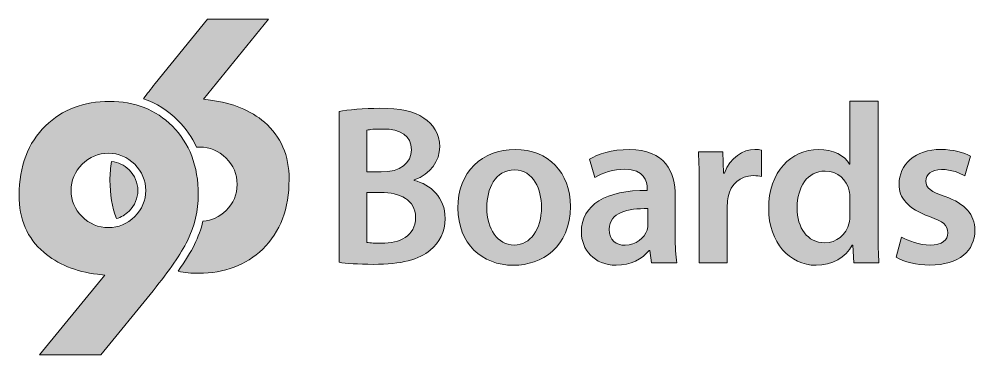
# Model space of a CAD drawing. Header units: inches. Extents: x 20 to 190, y -179 to -119.
import ezdxf

# ---------------------------------------------------------------- set-up
doc = ezdxf.new("R2010")
doc.units = ezdxf.units.IN
doc.header["$MEASUREMENT"] = 0
doc.layers.add('Layer 1', color=7, linetype='Continuous')

# ---------------------------------------------------------------- blocks, each defined once
blk = doc.blocks.new('block 3')
at = {"layer": 'Layer 1', "true_color": 0x010101}
h = blk.add_hatch(color=178, dxfattribs=at)
h.dxf.hatch_style = 2
edge = h.paths.add_edge_path()
edge.add_spline(control_points=[(172.57, -133.47), (172.57, -133.47), (172.57, -156.61), (172.57, -156.61), (172.57, -158.63), (172.65, -160.81), (172.73, -162.15), (172.73, -162.15), (168.29, -162.15), (168.29, -162.15), (168.29, -162.15), (168.08, -159.04), (168.08, -159.04), (168.08, -159.04), (168, -159.04), (168, -159.04), (166.83, -161.22), (164.45, -162.59), (161.58, -162.59), (156.9, -162.59), (153.18, -158.59), (153.18, -152.53), (153.14, -145.95), (157.26, -142.03), (161.98, -142.03), (164.69, -142.03), (166.63, -143.16), (167.52, -144.62), (167.52, -144.62), (167.6, -144.62), (167.6, -144.62), (167.6, -144.62), (167.6, -133.47), (167.6, -133.47), (167.6, -133.47), (172.57, -133.47), (172.57, -133.47)], knot_values=[0, 0, 0, 0, 1, 1, 1, 2, 2, 2, 3, 3, 3, 4, 4, 4, 5, 5, 5, 6, 6, 6, 7, 7, 7, 8, 8, 8, 9, 9, 9, 10, 10, 10, 11, 11, 11, 12, 12, 12, 12], degree=3, periodic=1)
edge = h.paths.add_edge_path()
edge.add_spline(control_points=[(167.6, -150.68), (167.6, -150.27), (167.56, -149.79), (167.48, -149.38), (167.03, -147.45), (165.46, -145.87), (163.2, -145.87), (160.01, -145.87), (158.23, -148.7), (158.23, -152.37), (158.23, -155.97), (160.01, -158.59), (163.16, -158.59), (165.18, -158.59), (166.95, -157.22), (167.44, -155.08), (167.56, -154.63), (167.6, -154.15), (167.6, -153.63), (167.6, -153.63), (167.6, -150.68), (167.6, -150.68)], knot_values=[0, 0, 0, 0, 1, 1, 1, 2, 2, 2, 3, 3, 3, 4, 4, 4, 5, 5, 5, 6, 6, 6, 7, 7, 7, 7], degree=3, periodic=1)
h = blk.add_hatch(color=178, dxfattribs=at)
h.dxf.hatch_style = 2
edge = h.paths.add_edge_path()
edge.add_spline(control_points=[(77, -135.29), (78.57, -134.97), (81.44, -134.72), (84.23, -134.72), (87.9, -134.72), (90.17, -135.17), (92.02, -136.46), (93.72, -137.47), (94.85, -139.25), (94.85, -141.55), (94.85, -144.05), (93.27, -146.36), (90.33, -147.45), (90.33, -147.45), (90.33, -147.53), (90.33, -147.53), (93.19, -148.25), (95.82, -150.52), (95.82, -154.27), (95.82, -156.69), (94.77, -158.59), (93.19, -159.89), (91.26, -161.58), (88.06, -162.43), (83.1, -162.43), (80.35, -162.43), (78.25, -162.23), (77, -162.07), (77, -162.07), (77, -135.29), (77, -135.29)], knot_values=[0, 0, 0, 0, 1, 1, 1, 2, 2, 2, 3, 3, 3, 4, 4, 4, 5, 5, 5, 6, 6, 6, 7, 7, 7, 8, 8, 8, 9, 9, 9, 10, 10, 10, 10], degree=3, periodic=1)
edge = h.paths.add_edge_path()
edge.add_spline(control_points=[(81.93, -146.03), (81.93, -146.03), (84.47, -146.03), (84.47, -146.03), (87.9, -146.03), (89.84, -144.42), (89.84, -142.11), (89.84, -139.57), (87.9, -138.4), (84.75, -138.4), (83.3, -138.4), (82.45, -138.48), (81.93, -138.6), (81.93, -138.6), (81.93, -146.03), (81.93, -146.03)], knot_values=[0, 0, 0, 0, 1, 1, 1, 2, 2, 2, 3, 3, 3, 4, 4, 4, 5, 5, 5, 5], degree=3, periodic=1)
edge = h.paths.add_edge_path()
edge.add_spline(control_points=[(81.93, -158.55), (82.57, -158.63), (83.42, -158.67), (84.55, -158.67), (87.74, -158.67), (90.57, -157.46), (90.57, -154.11), (90.57, -150.96), (87.82, -149.67), (84.39, -149.67), (84.39, -149.67), (81.93, -149.67), (81.93, -149.67), (81.93, -149.67), (81.93, -158.55), (81.93, -158.55)], knot_values=[0, 0, 0, 0, 1, 1, 1, 2, 2, 2, 3, 3, 3, 4, 4, 4, 5, 5, 5, 5], degree=3, periodic=1)
h = blk.add_hatch(color=178, dxfattribs=at)
h.dxf.hatch_style = 2
edge = h.paths.add_edge_path()
edge.add_spline(control_points=[(118.03, -152.13), (118.03, -159.36), (112.94, -162.59), (107.93, -162.59), (102.36, -162.59), (98.08, -158.75), (98.08, -152.45), (98.08, -145.99), (102.32, -142.03), (108.25, -142.03), (114.11, -142.03), (118.03, -146.15), (118.03, -152.13)], knot_values=[0, 0, 0, 0, 1, 1, 1, 2, 2, 2, 3, 3, 3, 4, 4, 4, 4], degree=3, periodic=1)
edge = h.paths.add_edge_path()
edge.add_spline(control_points=[(103.21, -152.33), (103.21, -156.13), (105.06, -159), (108.09, -159), (110.92, -159), (112.9, -156.21), (112.9, -152.25), (112.9, -149.18), (111.53, -145.67), (108.13, -145.67), (104.62, -145.67), (103.21, -149.06), (103.21, -152.33)], knot_values=[0, 0, 0, 0, 1, 1, 1, 2, 2, 2, 3, 3, 3, 4, 4, 4, 4], degree=3, periodic=1)
h = blk.add_hatch(color=178, dxfattribs=at)
h.dxf.hatch_style = 2
edge = h.paths.add_edge_path()
edge.add_spline(control_points=[(132.41, -162.15), (132.41, -162.15), (132.09, -159.97), (132.09, -159.97), (132.09, -159.97), (131.97, -159.97), (131.97, -159.97), (130.76, -161.5), (128.7, -162.59), (126.15, -162.59), (122.2, -162.59), (119.97, -159.72), (119.97, -156.74), (119.97, -151.77), (124.38, -149.26), (131.65, -149.3), (131.65, -149.3), (131.65, -148.98), (131.65, -148.98), (131.65, -147.69), (131.12, -145.55), (127.65, -145.55), (125.71, -145.55), (123.69, -146.15), (122.36, -147), (122.36, -147), (121.39, -143.77), (121.39, -143.77), (122.84, -142.88), (125.39, -142.03), (128.5, -142.03), (134.8, -142.03), (136.61, -146.03), (136.61, -150.31), (136.61, -150.31), (136.61, -157.42), (136.61, -157.42), (136.61, -159.2), (136.69, -160.94), (136.9, -162.15), (136.9, -162.15), (132.41, -162.15), (132.41, -162.15)], knot_values=[0, 0, 0, 0, 1, 1, 1, 2, 2, 2, 3, 3, 3, 4, 4, 4, 5, 5, 5, 6, 6, 6, 7, 7, 7, 8, 8, 8, 9, 9, 9, 10, 10, 10, 11, 11, 11, 12, 12, 12, 13, 13, 13, 14, 14, 14, 14], degree=3, periodic=1)
edge = h.paths.add_edge_path()
edge.add_spline(control_points=[(131.77, -152.53), (128.25, -152.45), (124.9, -153.22), (124.9, -156.21), (124.9, -158.15), (126.15, -159.04), (127.73, -159.04), (129.71, -159.04), (131.16, -157.74), (131.61, -156.33), (131.73, -155.97), (131.77, -155.56), (131.77, -155.24), (131.77, -155.24), (131.77, -152.53), (131.77, -152.53)], knot_values=[0, 0, 0, 0, 1, 1, 1, 2, 2, 2, 3, 3, 3, 4, 4, 4, 5, 5, 5, 5], degree=3, periodic=1)
h = blk.add_hatch(color=178, dxfattribs=at)
h.dxf.hatch_style = 2
edge = h.paths.add_edge_path()
edge.add_spline(control_points=[(140.88, -148.82), (140.88, -146.15), (140.84, -144.26), (140.72, -142.48), (140.72, -142.48), (145.04, -142.48), (145.04, -142.48), (145.04, -142.48), (145.2, -146.23), (145.2, -146.23), (145.2, -146.23), (145.37, -146.23), (145.37, -146.23), (146.33, -143.45), (148.64, -142.03), (150.74, -142.03), (151.22, -142.03), (151.5, -142.07), (151.91, -142.15), (151.91, -142.15), (151.91, -146.84), (151.91, -146.84), (151.5, -146.76), (151.06, -146.68), (150.45, -146.68), (148.07, -146.68), (146.46, -148.21), (146.01, -150.43), (145.93, -150.88), (145.85, -151.4), (145.85, -151.97), (145.85, -151.97), (145.85, -162.15), (145.85, -162.15), (145.85, -162.15), (140.88, -162.15), (140.88, -162.15), (140.88, -162.15), (140.88, -148.82), (140.88, -148.82)], knot_values=[0, 0, 0, 0, 1, 1, 1, 2, 2, 2, 3, 3, 3, 4, 4, 4, 5, 5, 5, 6, 6, 6, 7, 7, 7, 8, 8, 8, 9, 9, 9, 10, 10, 10, 11, 11, 11, 12, 12, 12, 13, 13, 13, 13], degree=3, periodic=1)
h = blk.add_hatch(color=178, dxfattribs=at)
h.dxf.hatch_style = 2
edge = h.paths.add_edge_path()
edge.add_spline(control_points=[(176.74, -157.58), (177.87, -158.27), (180.01, -159), (181.79, -159), (183.97, -159), (184.94, -158.11), (184.94, -156.82), (184.94, -155.48), (184.13, -154.8), (181.71, -153.95), (177.87, -152.62), (176.25, -150.52), (176.29, -148.21), (176.29, -144.74), (179.16, -142.03), (183.72, -142.03), (185.91, -142.03), (187.8, -142.6), (188.94, -143.2), (188.94, -143.2), (187.97, -146.72), (187.97, -146.72), (187.12, -146.23), (185.54, -145.59), (183.81, -145.59), (182.03, -145.59), (181.06, -146.44), (181.06, -147.65), (181.06, -148.9), (181.99, -149.51), (184.49, -150.39), (188.05, -151.69), (189.7, -153.5), (189.74, -156.41), (189.74, -159.97), (186.96, -162.55), (181.75, -162.55), (179.36, -162.55), (177.22, -161.99), (175.77, -161.18), (175.77, -161.18), (176.74, -157.58), (176.74, -157.58)], knot_values=[0, 0, 0, 0, 1, 1, 1, 2, 2, 2, 3, 3, 3, 4, 4, 4, 5, 5, 5, 6, 6, 6, 7, 7, 7, 8, 8, 8, 9, 9, 9, 10, 10, 10, 11, 11, 11, 12, 12, 12, 13, 13, 13, 14, 14, 14, 14], degree=3, periodic=1)
at = {"layer": 'Layer 1', "lineweight": 0}
for points, knots in [([(172.57, -133.47), (172.57, -133.47), (172.57, -156.61), (172.57, -156.61), (172.57, -158.63), (172.65, -160.81), (172.73, -162.15), (172.73, -162.15), (168.29, -162.15), (168.29, -162.15), (168.29, -162.15), (168.08, -159.04), (168.08, -159.04), (168.08, -159.04), (168, -159.04), (168, -159.04), (166.83, -161.22), (164.45, -162.59), (161.58, -162.59), (156.9, -162.59), (153.18, -158.59), (153.18, -152.53), (153.14, -145.95), (157.26, -142.03), (161.98, -142.03), (164.69, -142.03), (166.63, -143.16), (167.52, -144.62), (167.52, -144.62), (167.6, -144.62), (167.6, -144.62), (167.6, -144.62), (167.6, -133.47), (167.6, -133.47), (167.6, -133.47), (172.57, -133.47), (172.57, -133.47)], [0, 0, 0, 0, 1, 1, 1, 2, 2, 2, 3, 3, 3, 4, 4, 4, 5, 5, 5, 6, 6, 6, 7, 7, 7, 8, 8, 8, 9, 9, 9, 10, 10, 10, 11, 11, 11, 12, 12, 12, 12]), ([(77, -135.29), (78.57, -134.97), (81.44, -134.72), (84.23, -134.72), (87.9, -134.72), (90.17, -135.17), (92.02, -136.46), (93.72, -137.47), (94.85, -139.25), (94.85, -141.55), (94.85, -144.05), (93.27, -146.36), (90.33, -147.45), (90.33, -147.45), (90.33, -147.53), (90.33, -147.53), (93.19, -148.25), (95.82, -150.52), (95.82, -154.27), (95.82, -156.69), (94.77, -158.59), (93.19, -159.89), (91.26, -161.58), (88.06, -162.43), (83.1, -162.43), (80.35, -162.43), (78.25, -162.23), (77, -162.07), (77, -162.07), (77, -135.29), (77, -135.29)], [0, 0, 0, 0, 1, 1, 1, 2, 2, 2, 3, 3, 3, 4, 4, 4, 5, 5, 5, 6, 6, 6, 7, 7, 7, 8, 8, 8, 9, 9, 9, 10, 10, 10, 10]), ([(81.93, -146.03), (81.93, -146.03), (84.47, -146.03), (84.47, -146.03), (87.9, -146.03), (89.84, -144.42), (89.84, -142.11), (89.84, -139.57), (87.9, -138.4), (84.75, -138.4), (83.3, -138.4), (82.45, -138.48), (81.93, -138.6), (81.93, -138.6), (81.93, -146.03), (81.93, -146.03)], [0, 0, 0, 0, 1, 1, 1, 2, 2, 2, 3, 3, 3, 4, 4, 4, 5, 5, 5, 5]), ([(118.03, -152.13), (118.03, -159.36), (112.94, -162.59), (107.93, -162.59), (102.36, -162.59), (98.08, -158.75), (98.08, -152.45), (98.08, -145.99), (102.32, -142.03), (108.25, -142.03), (114.11, -142.03), (118.03, -146.15), (118.03, -152.13)], [0, 0, 0, 0, 1, 1, 1, 2, 2, 2, 3, 3, 3, 4, 4, 4, 4]), ([(132.41, -162.15), (132.41, -162.15), (132.09, -159.97), (132.09, -159.97), (132.09, -159.97), (131.97, -159.97), (131.97, -159.97), (130.76, -161.5), (128.7, -162.59), (126.15, -162.59), (122.2, -162.59), (119.97, -159.72), (119.97, -156.74), (119.97, -151.77), (124.38, -149.26), (131.65, -149.3), (131.65, -149.3), (131.65, -148.98), (131.65, -148.98), (131.65, -147.69), (131.12, -145.55), (127.65, -145.55), (125.71, -145.55), (123.69, -146.15), (122.36, -147), (122.36, -147), (121.39, -143.77), (121.39, -143.77), (122.84, -142.88), (125.39, -142.03), (128.5, -142.03), (134.8, -142.03), (136.61, -146.03), (136.61, -150.31), (136.61, -150.31), (136.61, -157.42), (136.61, -157.42), (136.61, -159.2), (136.69, -160.94), (136.9, -162.15), (136.9, -162.15), (132.41, -162.15), (132.41, -162.15)], [0, 0, 0, 0, 1, 1, 1, 2, 2, 2, 3, 3, 3, 4, 4, 4, 5, 5, 5, 6, 6, 6, 7, 7, 7, 8, 8, 8, 9, 9, 9, 10, 10, 10, 11, 11, 11, 12, 12, 12, 13, 13, 13, 14, 14, 14, 14]), ([(140.88, -148.82), (140.88, -146.15), (140.84, -144.26), (140.72, -142.48), (140.72, -142.48), (145.04, -142.48), (145.04, -142.48), (145.04, -142.48), (145.2, -146.23), (145.2, -146.23), (145.2, -146.23), (145.37, -146.23), (145.37, -146.23), (146.33, -143.45), (148.64, -142.03), (150.74, -142.03), (151.22, -142.03), (151.5, -142.07), (151.91, -142.15), (151.91, -142.15), (151.91, -146.84), (151.91, -146.84), (151.5, -146.76), (151.06, -146.68), (150.45, -146.68), (148.07, -146.68), (146.46, -148.21), (146.01, -150.43), (145.93, -150.88), (145.85, -151.4), (145.85, -151.97), (145.85, -151.97), (145.85, -162.15), (145.85, -162.15), (145.85, -162.15), (140.88, -162.15), (140.88, -162.15), (140.88, -162.15), (140.88, -148.82), (140.88, -148.82)], [0, 0, 0, 0, 1, 1, 1, 2, 2, 2, 3, 3, 3, 4, 4, 4, 5, 5, 5, 6, 6, 6, 7, 7, 7, 8, 8, 8, 9, 9, 9, 10, 10, 10, 11, 11, 11, 12, 12, 12, 13, 13, 13, 13]), ([(176.74, -157.58), (177.87, -158.27), (180.01, -159), (181.79, -159), (183.97, -159), (184.94, -158.11), (184.94, -156.82), (184.94, -155.48), (184.13, -154.8), (181.71, -153.95), (177.87, -152.62), (176.25, -150.52), (176.29, -148.21), (176.29, -144.74), (179.16, -142.03), (183.72, -142.03), (185.91, -142.03), (187.8, -142.6), (188.94, -143.2), (188.94, -143.2), (187.97, -146.72), (187.97, -146.72), (187.12, -146.23), (185.54, -145.59), (183.81, -145.59), (182.03, -145.59), (181.06, -146.44), (181.06, -147.65), (181.06, -148.9), (181.99, -149.51), (184.49, -150.39), (188.05, -151.69), (189.7, -153.5), (189.74, -156.41), (189.74, -159.97), (186.96, -162.55), (181.75, -162.55), (179.36, -162.55), (177.22, -161.99), (175.77, -161.18), (175.77, -161.18), (176.74, -157.58), (176.74, -157.58)], [0, 0, 0, 0, 1, 1, 1, 2, 2, 2, 3, 3, 3, 4, 4, 4, 5, 5, 5, 6, 6, 6, 7, 7, 7, 8, 8, 8, 9, 9, 9, 10, 10, 10, 11, 11, 11, 12, 12, 12, 13, 13, 13, 14, 14, 14, 14]), ([(103.21, -152.33), (103.21, -156.13), (105.06, -159), (108.09, -159), (110.92, -159), (112.9, -156.21), (112.9, -152.25), (112.9, -149.18), (111.53, -145.67), (108.13, -145.67), (104.62, -145.67), (103.21, -149.06), (103.21, -152.33)], [0, 0, 0, 0, 1, 1, 1, 2, 2, 2, 3, 3, 3, 4, 4, 4, 4]), ([(167.6, -150.68), (167.6, -150.27), (167.56, -149.79), (167.48, -149.38), (167.03, -147.45), (165.46, -145.87), (163.2, -145.87), (160.01, -145.87), (158.23, -148.7), (158.23, -152.37), (158.23, -155.97), (160.01, -158.59), (163.16, -158.59), (165.18, -158.59), (166.95, -157.22), (167.44, -155.08), (167.56, -154.63), (167.6, -154.15), (167.6, -153.63), (167.6, -153.63), (167.6, -150.68), (167.6, -150.68)], [0, 0, 0, 0, 1, 1, 1, 2, 2, 2, 3, 3, 3, 4, 4, 4, 5, 5, 5, 6, 6, 6, 7, 7, 7, 7]), ([(81.93, -158.55), (82.57, -158.63), (83.42, -158.67), (84.55, -158.67), (87.74, -158.67), (90.57, -157.46), (90.57, -154.11), (90.57, -150.96), (87.82, -149.67), (84.39, -149.67), (84.39, -149.67), (81.93, -149.67), (81.93, -149.67), (81.93, -149.67), (81.93, -158.55), (81.93, -158.55)], [0, 0, 0, 0, 1, 1, 1, 2, 2, 2, 3, 3, 3, 4, 4, 4, 5, 5, 5, 5]), ([(131.77, -152.53), (128.25, -152.45), (124.9, -153.22), (124.9, -156.21), (124.9, -158.15), (126.15, -159.04), (127.73, -159.04), (129.71, -159.04), (131.16, -157.74), (131.61, -156.33), (131.73, -155.97), (131.77, -155.56), (131.77, -155.24), (131.77, -155.24), (131.77, -152.53), (131.77, -152.53)], [0, 0, 0, 0, 1, 1, 1, 2, 2, 2, 3, 3, 3, 4, 4, 4, 5, 5, 5, 5])]:
    blk.add_open_spline(points, degree=3, knots=knots, dxfattribs=at)
blk = doc.blocks.new('block 5')
at = {"layer": 'Layer 1', "true_color": 0x010101}
h = blk.add_hatch(color=178, dxfattribs=at)
h.dxf.hatch_style = 2
edge = h.paths.add_edge_path()
edge.add_spline(control_points=[(41.33, -149.31), (41.33, -147.91), (40.82, -146.71), (39.78, -145.67), (38.87, -144.78), (37.86, -144.28), (36.69, -144.16), (36.49, -145.25), (36.39, -146.36), (36.39, -147.48), (36.39, -150), (36.77, -152.28), (37.54, -154.31), (38.36, -154.08), (39.1, -153.63), (39.78, -152.96), (40.82, -151.91), (41.33, -150.72), (41.33, -149.31)], knot_values=[0, 0, 0, 0, 1, 1, 1, 2, 2, 2, 3, 3, 3, 4, 4, 4, 5, 5, 5, 6, 6, 6, 6], degree=3, periodic=1)
at = {"layer": 'Layer 1', "lineweight": 0}
blk.add_open_spline([(41.33, -149.31), (41.33, -147.91), (40.82, -146.71), (39.78, -145.67), (38.87, -144.78), (37.86, -144.28), (36.69, -144.16), (36.49, -145.25), (36.39, -146.36), (36.39, -147.48), (36.39, -150), (36.77, -152.28), (37.54, -154.31), (38.36, -154.08), (39.1, -153.63), (39.78, -152.96), (40.82, -151.91), (41.33, -150.72), (41.33, -149.31)], degree=3, knots=[0, 0, 0, 0, 1, 1, 1, 2, 2, 2, 3, 3, 3, 4, 4, 4, 5, 5, 5, 6, 6, 6, 6], dxfattribs=at)
blk = doc.blocks.new('block 4')
at = {"layer": 'Layer 1', "true_color": 0x010101}
h = blk.add_hatch(color=178, dxfattribs=at)
h.dxf.hatch_style = 2
edge = h.paths.add_edge_path()
edge.add_spline(control_points=[(63.79, -137.2), (61.34, -135.09), (58.13, -133.77), (54.23, -133.27), (54.23, -133.27), (52.97, -133.08), (52.97, -133.08), (52.97, -133.08), (64.52, -118.89), (64.52, -118.89), (64.52, -118.89), (53.68, -118.89), (53.68, -118.89), (53.68, -118.89), (44.4, -130.35), (44.4, -130.35), (43.65, -131.28), (42.96, -132.18), (42.32, -133.03), (44.62, -133.82), (46.67, -135.11), (48.45, -136.87), (49.84, -138.27), (50.94, -139.86), (51.75, -141.63), (51.94, -141.62), (52.13, -141.61), (52.32, -141.61), (54.1, -141.61), (55.67, -142.26), (56.97, -143.55), (58.28, -144.84), (58.94, -146.42), (58.94, -148.23), (58.94, -150.02), (58.28, -151.58), (56.97, -152.87), (55.8, -154.02), (54.43, -154.66), (52.88, -154.78), (52.53, -156.18), (52.04, -157.54), (51.39, -158.88), (50.71, -160.26), (49.73, -161.85), (48.46, -163.65), (49.62, -163.89), (50.84, -164.02), (52.12, -164.02), (56.69, -164.02), (60.5, -162.57), (63.47, -159.73), (66.57, -156.67), (68.15, -152.5), (68.15, -147.35), (68.15, -143.07), (66.72, -139.75), (63.79, -137.2)], knot_values=[0, 0, 0, 0, 1, 1, 1, 2, 2, 2, 3, 3, 3, 4, 4, 4, 5, 5, 5, 6, 6, 6, 7, 7, 7, 8, 8, 8, 9, 9, 9, 10, 10, 10, 11, 11, 11, 12, 12, 12, 13, 13, 13, 14, 14, 14, 15, 15, 15, 16, 16, 16, 17, 17, 17, 18, 18, 18, 19, 19, 19, 19], degree=3, periodic=1)
h = blk.add_hatch(color=178, dxfattribs=at)
h.dxf.hatch_style = 2
edge = h.paths.add_edge_path()
edge.add_spline(control_points=[(47.45, -137.88), (44.52, -134.98), (40.77, -133.5), (36.31, -133.5), (31.75, -133.5), (27.93, -134.96), (24.96, -137.84), (21.86, -140.87), (20.28, -145.01), (20.28, -150.14), (20.28, -154.45), (21.71, -157.76), (24.64, -160.28), (27.09, -162.38), (30.3, -163.7), (34.2, -164.2), (34.2, -164.2), (35.46, -164.36), (35.46, -164.36), (35.46, -164.36), (34.89, -165.04), (34.89, -165.04), (34.89, -165.04), (23.91, -178.51), (23.91, -178.51), (23.91, -178.51), (34.75, -178.51), (34.75, -178.51), (34.75, -178.51), (44.03, -167.11), (44.03, -167.11), (46.93, -163.53), (48.98, -160.56), (50.12, -158.24), (51.4, -155.63), (52.05, -152.87), (52.05, -150.04), (52.05, -145.03), (50.5, -140.94), (47.45, -137.88)], knot_values=[0, 0, 0, 0, 1, 1, 1, 2, 2, 2, 3, 3, 3, 4, 4, 4, 5, 5, 5, 6, 6, 6, 7, 7, 7, 8, 8, 8, 9, 9, 9, 10, 10, 10, 11, 11, 11, 12, 12, 12, 13, 13, 13, 13], degree=3, periodic=1)
edge = h.paths.add_edge_path()
edge.add_spline(control_points=[(40.77, -153.95), (39.47, -155.26), (37.9, -155.91), (36.12, -155.91), (34.33, -155.91), (32.76, -155.26), (31.46, -153.95), (30.15, -152.65), (29.49, -151.09), (29.49, -149.31), (29.49, -147.54), (30.15, -145.97), (31.46, -144.67), (32.76, -143.37), (34.33, -142.71), (36.12, -142.71), (37.9, -142.71), (39.47, -143.37), (40.77, -144.67), (42.08, -145.97), (42.74, -147.54), (42.74, -149.31), (42.74, -151.09), (42.08, -152.65), (40.77, -153.95)], knot_values=[0, 0, 0, 0, 1, 1, 1, 2, 2, 2, 3, 3, 3, 4, 4, 4, 5, 5, 5, 6, 6, 6, 7, 7, 7, 8, 8, 8, 8], degree=3, periodic=1)
at = {"layer": 'Layer 1', "lineweight": 0}
for points, knots in [([(63.79, -137.2), (61.34, -135.09), (58.13, -133.77), (54.23, -133.27), (54.23, -133.27), (52.97, -133.08), (52.97, -133.08), (52.97, -133.08), (64.52, -118.89), (64.52, -118.89), (64.52, -118.89), (53.68, -118.89), (53.68, -118.89), (53.68, -118.89), (44.4, -130.35), (44.4, -130.35), (43.65, -131.28), (42.96, -132.18), (42.32, -133.03), (44.62, -133.82), (46.67, -135.11), (48.45, -136.87), (49.84, -138.27), (50.94, -139.86), (51.75, -141.63), (51.94, -141.62), (52.13, -141.61), (52.32, -141.61), (54.1, -141.61), (55.67, -142.26), (56.97, -143.55), (58.28, -144.84), (58.94, -146.42), (58.94, -148.23), (58.94, -150.02), (58.28, -151.58), (56.97, -152.87), (55.8, -154.02), (54.43, -154.66), (52.88, -154.78), (52.53, -156.18), (52.04, -157.54), (51.39, -158.88), (50.71, -160.26), (49.73, -161.85), (48.46, -163.65), (49.62, -163.89), (50.84, -164.02), (52.12, -164.02), (56.69, -164.02), (60.5, -162.57), (63.47, -159.73), (66.57, -156.67), (68.15, -152.5), (68.15, -147.35), (68.15, -143.07), (66.72, -139.75), (63.79, -137.2)], [0, 0, 0, 0, 1, 1, 1, 2, 2, 2, 3, 3, 3, 4, 4, 4, 5, 5, 5, 6, 6, 6, 7, 7, 7, 8, 8, 8, 9, 9, 9, 10, 10, 10, 11, 11, 11, 12, 12, 12, 13, 13, 13, 14, 14, 14, 15, 15, 15, 16, 16, 16, 17, 17, 17, 18, 18, 18, 19, 19, 19, 19]), ([(47.45, -137.88), (44.52, -134.98), (40.77, -133.5), (36.31, -133.5), (31.75, -133.5), (27.93, -134.96), (24.96, -137.84), (21.86, -140.87), (20.28, -145.01), (20.28, -150.14), (20.28, -154.45), (21.71, -157.76), (24.64, -160.28), (27.09, -162.38), (30.3, -163.7), (34.2, -164.2), (34.2, -164.2), (35.46, -164.36), (35.46, -164.36), (35.46, -164.36), (34.89, -165.04), (34.89, -165.04), (34.89, -165.04), (23.91, -178.51), (23.91, -178.51), (23.91, -178.51), (34.75, -178.51), (34.75, -178.51), (34.75, -178.51), (44.03, -167.11), (44.03, -167.11), (46.93, -163.53), (48.98, -160.56), (50.12, -158.24), (51.4, -155.63), (52.05, -152.87), (52.05, -150.04), (52.05, -145.03), (50.5, -140.94), (47.45, -137.88)], [0, 0, 0, 0, 1, 1, 1, 2, 2, 2, 3, 3, 3, 4, 4, 4, 5, 5, 5, 6, 6, 6, 7, 7, 7, 8, 8, 8, 9, 9, 9, 10, 10, 10, 11, 11, 11, 12, 12, 12, 13, 13, 13, 13]), ([(40.77, -153.95), (39.47, -155.26), (37.9, -155.91), (36.12, -155.91), (34.33, -155.91), (32.76, -155.26), (31.46, -153.95), (30.15, -152.65), (29.49, -151.09), (29.49, -149.31), (29.49, -147.54), (30.15, -145.97), (31.46, -144.67), (32.76, -143.37), (34.33, -142.71), (36.12, -142.71), (37.9, -142.71), (39.47, -143.37), (40.77, -144.67), (42.08, -145.97), (42.74, -147.54), (42.74, -149.31), (42.74, -151.09), (42.08, -152.65), (40.77, -153.95)], [0, 0, 0, 0, 1, 1, 1, 2, 2, 2, 3, 3, 3, 4, 4, 4, 5, 5, 5, 6, 6, 6, 7, 7, 7, 8, 8, 8, 8])]:
    blk.add_open_spline(points, degree=3, knots=knots, dxfattribs=at)
at = {"layer": 'Layer 1'}
blk.add_blockref('block 5', (0, 0), dxfattribs=at)
blk = doc.blocks.new('block 2')
at = {"layer": 'Layer 1'}
for name in ['block 4', 'block 3']:
    blk.add_blockref(name, (0, 0), dxfattribs=at)

msp = doc.modelspace()

# ---------------------------------------------------------------- block references
at = {"layer": 'Layer 1'}
msp.add_blockref('block 2', (0, 0), dxfattribs=at)

doc.saveas('drawing.dxf')
